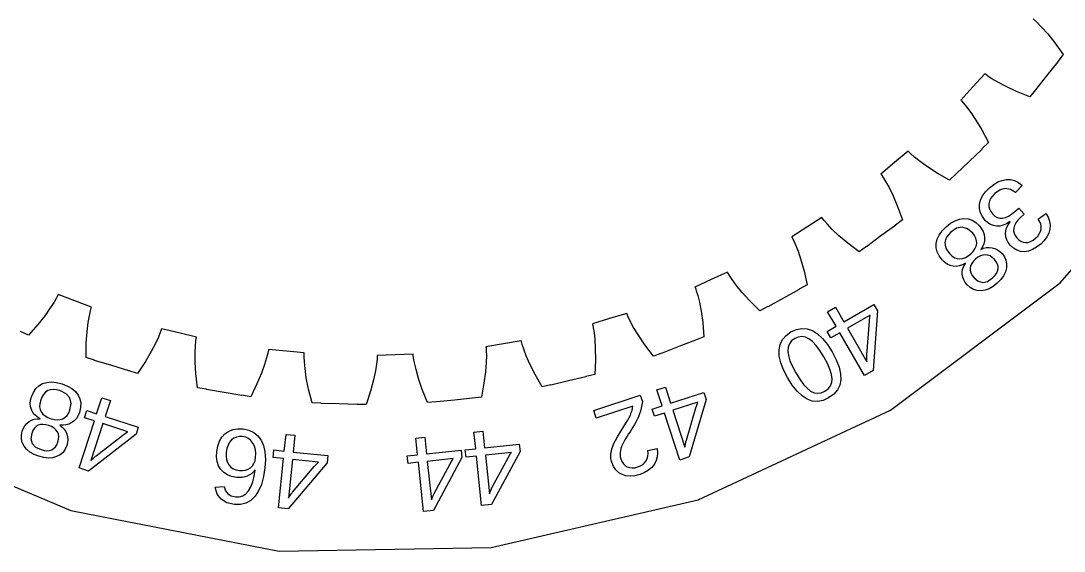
# Model space of a CAD drawing. Header units: metres. Extents: x -300 to 172, y -235 to 235.
# Drawn here: x -74.3 to 74, y -143.8 to -68.4 of the extents above; entities that cross this region are included whole.
import ezdxf

# ---------------------------------------------------------------- set-up
doc = ezdxf.new("R2010")
doc.units = ezdxf.units.M

msp = doc.modelspace()

# ---------------------------------------------------------------- linework, layer by layer
for p, q in [((69.5748, -68.0733), (70.084, -68.5449)), ((70.084, -68.5449), (70.7768, -69.2525)), ((70.7768, -69.2525), (71.6424, -70.2303)), ((71.6424, -70.2303), (72.6702, -71.5186)), ((72.6702, -71.5186), (73.8476, -73.1657)), ((73.8476, -73.1657), (73.06, -74.1739)), ((73.076, -74.1968), (71.4833, -76.1922)), ((73.06, -74.1739), (73.076, -74.1968)), ((62.707, -75.8871), (60.986, -77.7699)), ((62.8128, -75.9728), (62.707, -75.8871)), ((63.1432, -76.2177), (62.8128, -75.9728)), ((63.72, -76.6037), (63.1432, -76.2177)), ((64.569, -77.1135), (63.72, -76.6037)), ((65.7208, -77.729), (64.569, -77.1135)), ((71.4833, -76.1922), (69.9116, -78.204)), ((60.986, -77.7699), (59.285, -79.6705)), ((67.2123, -78.4301), (65.7208, -77.729)), ((69.0874, -79.1936), (67.2123, -78.4301)), ((69.8856, -78.1937), (69.0874, -79.1936)), ((69.9116, -78.204), (69.8856, -78.1937)), ((59.285, -79.6705), (59.381, -79.7672)), ((59.381, -79.7672), (59.6576, -80.0715)), ((59.6576, -80.0715), (60.0995, -80.6067)), ((60.0995, -80.6067), (60.6917, -81.4004)), ((60.6917, -81.4004), (61.4194, -82.4848)), ((61.4194, -82.4848), (62.2662, -83.8986)), ((73.4238, -105.633), (93.2353, -82.8613)), ((62.2662, -83.8986), (63.2137, -85.688)), ((63.2137, -85.688), (62.2987, -86.5822)), ((51.8096, -86.9001), (49.8531, -88.5368)), ((51.9031, -86.9993), (51.8096, -86.9001)), ((52.198, -87.2859), (51.9031, -86.9993)), ((52.7181, -87.7455), (52.198, -87.2859)), ((62.3115, -86.607), (60.4668, -88.3725)), ((62.2987, -86.5822), (62.3115, -86.607)), ((49.8531, -88.5368), (47.914, -90.1937)), ((53.4915, -88.3639), (52.7181, -87.7455)), ((54.5511, -89.1273), (53.4915, -88.3639)), ((60.4668, -88.3725), (58.6412, -90.1567)), ((47.914, -90.1937), (47.9961, -90.3024)), ((47.9961, -90.3024), (48.2298, -90.6408)), ((55.9358, -90.021), (54.5511, -89.1273)), ((57.6925, -91.0276), (55.9358, -90.021)), ((58.6168, -90.1431), (57.6925, -91.0276)), ((58.6412, -90.1567), (58.6168, -90.1431)), ((48.2298, -90.6408), (48.5964, -91.2302)), ((48.5964, -91.2302), (49.0775, -92.0957)), ((63.3752, -92.1236), (63.9691, -91.6494)), ((63.9691, -91.6494), (64.5634, -91.296)), ((64.5634, -91.296), (65.1579, -91.0635)), ((65.1579, -91.0635), (65.7527, -90.9517)), ((65.7527, -90.9517), (66.3407, -90.9656)), ((66.3407, -90.9656), (66.9146, -91.1082)), ((66.9146, -91.1082), (67.4746, -91.3797)), ((68.0205, -91.7801), (67.0733, -92.8039)), ((67.4746, -91.3797), (68.0205, -91.7801)), ((49.0775, -92.0957), (49.6541, -93.2674)), ((49.6541, -93.2674), (50.305, -94.7815)), ((62.0915, -93.8835), (62.3791, -93.289)), ((62.3791, -93.289), (62.807, -92.7023)), ((62.807, -92.7023), (63.3752, -92.1236)), ((63.7839, -93.2953), (63.5301, -93.6497)), ((64.1199, -92.9507), (63.7839, -93.2953)), ((64.8686, -92.4337), (64.1199, -92.9507)), ((65.6103, -92.2369), (64.8686, -92.4337)), ((66.3452, -92.3603), (65.6103, -92.2369)), ((67.0733, -92.8039), (66.3452, -92.3603)), ((50.305, -94.7815), (51.0055, -96.6812)), ((61.9377, -95.084), (61.9443, -94.4858)), ((61.9443, -94.4858), (62.0915, -93.8835)), ((63.2693, -94.3882), (63.2685, -94.7659)), ((63.2685, -94.7659), (63.3621, -95.1402)), ((63.3586, -94.014), (63.2693, -94.3882)), ((63.5301, -93.6497), (63.3586, -94.014)), ((39.5416, -96.3625), (37.3845, -97.7237)), ((39.6211, -96.4732), (39.5416, -96.3625)), ((62.0721, -95.6656), (61.9377, -95.084)), ((62.3474, -96.2309), (62.0721, -95.6656)), ((62.7637, -96.7798), (62.3474, -96.2309)), ((63.3621, -95.1402), (63.5499, -95.5111)), ((63.5499, -95.5111), (63.832, -95.8784)), ((63.832, -95.8784), (64.1337, -96.1517)), ((64.1337, -96.1517), (64.4653, -96.3349)), ((64.4653, -96.3349), (64.827, -96.4278)), ((65.2185, -96.4305), (65.6321, -96.3412)), ((65.6321, -96.3412), (66.06, -96.1582)), ((66.06, -96.1582), (66.502, -95.8816)), ((66.502, -95.8816), (66.9583, -95.5112)), ((66.9583, -95.5112), (67.5245, -95.0013)), ((67.7601, -96.3569), (67.3927, -96.7282)), ((67.5245, -95.0013), (68.3041, -95.8671)), ((68.3041, -95.8671), (67.7601, -96.3569)), ((70.3073, -96.6079), (71.3823, -95.7813)), ((71.3823, -95.7813), (71.6993, -96.3168)), ((71.6993, -96.3168), (71.897, -96.8644)), ((37.3845, -97.7237), (35.2417, -99.1075)), ((39.8751, -96.7966), (39.6211, -96.4732)), ((40.3293, -97.3214), (39.8751, -96.7966)), ((41.0134, -98.0374), (40.3293, -97.3214)), ((49.9889, -97.4718), (47.9255, -98.9755)), ((51.0055, -96.6812), (49.9795, -97.4454)), ((49.9795, -97.4454), (49.9889, -97.4718)), ((56.6423, -98.2546), (57.2147, -97.6706)), ((57.2147, -97.6706), (57.8412, -97.1739)), ((57.8412, -97.1739), (58.4663, -96.813)), ((58.6904, -97.8818), (57.878, -98.4297)), ((58.4663, -96.813), (59.0901, -96.5882)), ((59.4792, -97.722), (58.6904, -97.8818)), ((59.0901, -96.5882), (59.7125, -96.4994)), ((60.2446, -97.9505), (59.4792, -97.722)), ((59.7125, -96.4994), (60.3185, -96.5499)), ((60.3185, -96.5499), (60.8924, -96.7426)), ((60.8924, -96.7426), (61.4341, -97.0775)), ((61.4341, -97.0775), (61.9436, -97.5545)), ((61.9436, -97.5545), (62.2484, -97.948)), ((63.1168, -97.1104), (62.7637, -96.7798)), ((63.5022, -97.3541), (63.1168, -97.1104)), ((63.92, -97.5108), (63.5022, -97.3541)), ((64.3701, -97.5805), (63.92, -97.5108)), ((64.8382, -97.5606), (64.3701, -97.5805)), ((64.827, -96.4278), (65.2185, -96.4305)), ((65.31, -97.4471), (64.8382, -97.5606)), ((65.7854, -97.2399), (65.31, -97.4471)), ((65.6776, -98.2675), (65.7985, -97.8372)), ((66.2646, -96.9391), (65.7854, -97.2399)), ((65.7985, -97.8372), (66.0009, -97.4018)), ((66.0009, -97.4018), (66.2846, -96.9614)), ((66.2846, -96.9614), (66.2646, -96.9391)), ((66.8082, -97.8612), (66.7865, -98.2354)), ((66.9167, -97.4803), (66.8082, -97.8612)), ((67.1115, -97.1027), (66.9167, -97.4803)), ((67.3927, -96.7282), (67.1115, -97.1027)), ((70.5143, -96.9479), (70.3073, -96.6079)), ((70.6473, -97.2915), (70.5143, -96.9479)), ((70.7064, -97.6388), (70.6473, -97.2915)), ((70.6917, -97.9897), (70.7064, -97.6388)), ((71.897, -96.8644), (71.9755, -97.4239)), ((71.9755, -97.4239), (71.9347, -97.9954)), ((35.2417, -99.1075), (35.3087, -99.2261)), ((35.3087, -99.2261), (35.4952, -99.5926)), ((41.9618, -98.9352), (41.0134, -98.0374)), ((43.215, -100.005), (41.9618, -98.9352)), ((47.9255, -98.9755), (45.8782, -100.501)), ((55.9273, -99.4474), (56.2132, -98.8468)), ((56.2132, -98.8468), (56.6423, -98.2546)), ((57.2544, -99.1689), (57.0869, -99.5417)), ((57.5181, -98.7982), (57.2544, -99.1689)), ((57.878, -98.4297), (57.5181, -98.7982)), ((60.9863, -98.5671), (60.2446, -97.9505)), ((61.2566, -98.9211), (60.9863, -98.5671)), ((61.4399, -99.2857), (61.2566, -98.9211)), ((61.5361, -99.6611), (61.4399, -99.2857)), ((62.2484, -97.948), (62.4707, -98.3603)), ((62.4707, -98.3603), (62.6106, -98.7912)), ((62.6106, -98.7912), (62.6681, -99.2409)), ((62.6681, -99.2409), (62.646, -99.6878)), ((65.6381, -98.6928), (65.6776, -98.2675)), ((65.6813, -99.1095), (65.6381, -98.6928)), ((65.8085, -99.5142), (65.6813, -99.1095)), ((66.7865, -98.2354), (66.8523, -98.5928)), ((66.8523, -98.5928), (67.0056, -98.9337)), ((67.0056, -98.9337), (67.2462, -99.2578)), ((67.2462, -99.2578), (67.5362, -99.5335)), ((69.5671, -99.5747), (69.9289, -99.2901)), ((69.9289, -99.2901), (70.224, -98.986)), ((70.224, -98.986), (70.4495, -98.6679)), ((70.4495, -98.6679), (70.6054, -98.3358)), ((70.6054, -98.3358), (70.6917, -97.9897)), ((71.5149, -99.1051), (71.1408, -99.6249)), ((71.7796, -98.5619), (71.5149, -99.1051)), ((71.9347, -97.9954), (71.7796, -98.5619)), ((35.4952, -99.5926), (35.7799, -100.226)), ((35.7799, -100.226), (36.1414, -101.148)), ((44.8219, -101.237), (43.215, -100.005)), ((45.8558, -100.484), (44.8219, -101.237)), ((45.8782, -100.501), (45.8558, -100.484)), ((55.7838, -100.661), (55.7847, -100.056)), ((55.9228, -101.248), (55.7838, -100.661)), ((55.7847, -100.056), (55.9273, -99.4474)), ((57.0869, -99.5417), (57.0155, -99.9168)), ((57.0155, -99.9168), (57.0438, -100.3)), ((57.0438, -100.3), (57.1743, -100.696)), ((57.1743, -100.696), (57.4073, -101.106)), ((61.0529, -101.167), (61.3036, -100.806)), ((61.3036, -100.806), (61.4677, -100.433)), ((61.4677, -100.433), (61.5453, -100.047)), ((61.5453, -100.047), (61.5361, -99.6611)), ((62.3714, -100.51), (62.1189, -100.885)), ((62.139, -100.907), (62.5278, -100.731)), ((62.5471, -100.111), (62.3714, -100.51)), ((62.5278, -100.731), (62.9222, -100.628)), ((62.646, -99.6878), (62.5471, -100.111)), ((62.9222, -100.628), (63.3221, -100.599)), ((63.3221, -100.599), (63.7274, -100.645)), ((63.7274, -100.645), (64.1221, -100.759)), ((64.1221, -100.759), (64.4899, -100.935)), ((66.0197, -99.9069), (65.8085, -99.5142)), ((66.315, -100.287), (66.0197, -99.9069)), ((66.7706, -100.711), (66.315, -100.287)), ((67.2595, -101.008), (66.7706, -100.711)), ((67.5362, -99.5335), (67.8428, -99.7347)), ((67.8428, -99.7347), (68.1659, -99.8614)), ((68.1659, -99.8614), (68.5055, -99.9137)), ((68.5055, -99.9137), (68.8554, -99.8865)), ((68.8554, -99.8865), (69.2092, -99.7735)), ((69.2092, -99.7735), (69.5671, -99.5747)), ((70.071, -100.587), (69.4889, -100.926)), ((70.6571, -100.121), (70.071, -100.587)), ((71.1408, -99.6249), (70.6571, -100.121)), ((36.1414, -101.148), (36.5567, -102.386)), ((56.2015, -101.817), (55.9228, -101.248)), ((56.6201, -102.368), (56.2015, -101.817)), ((57.4073, -101.106), (57.7425, -101.528)), ((57.7425, -101.528), (58.0782, -101.847)), ((58.0782, -101.847), (58.4274, -102.071)), ((58.4274, -102.071), (58.7903, -102.202)), ((58.7903, -102.202), (59.1668, -102.239)), ((59.1668, -102.239), (59.551, -102.187)), ((59.551, -102.187), (59.9372, -102.049)), ((59.9372, -102.049), (60.3254, -101.825)), ((60.3254, -101.825), (60.7157, -101.516)), ((60.7157, -101.516), (61.0529, -101.167)), ((61.3798, -102.274), (61.0663, -102.593)), ((61.7269, -102.001), (61.3798, -102.274)), ((62.0741, -101.807), (61.7269, -102.001)), ((62.4214, -101.692), (62.0741, -101.807)), ((62.1189, -100.885), (62.139, -100.907)), ((62.7688, -101.656), (62.4214, -101.692)), ((63.1103, -101.701), (62.7688, -101.656)), ((63.4399, -101.828), (63.1103, -101.701)), ((63.7576, -102.038), (63.4399, -101.828)), ((64.0633, -102.33), (63.7576, -102.038)), ((64.3167, -102.657), (64.0633, -102.33)), ((64.4899, -100.935), (64.8307, -101.175)), ((64.8307, -101.175), (65.1446, -101.477)), ((65.1446, -101.477), (65.4839, -101.938)), ((65.4839, -101.938), (65.7017, -102.432)), ((67.7817, -101.178), (67.2595, -101.008)), ((68.3372, -101.221), (67.7817, -101.178)), ((68.911, -101.137), (68.3372, -101.221)), ((69.4889, -100.926), (68.911, -101.137)), ((36.5567, -102.386), (36.9999, -103.973)), ((56.9801, -102.715), (56.6201, -102.368)), ((57.3628, -102.984), (56.9801, -102.715)), ((57.7683, -103.172), (57.3628, -102.984)), ((58.1965, -103.282), (57.7683, -103.172)), ((58.6352, -103.309), (58.1965, -103.282)), ((59.0713, -103.249), (58.6352, -103.309)), ((59.5049, -103.103), (59.0713, -103.249)), ((59.5023, -104.022), (59.578, -103.63)), ((59.9359, -102.87), (59.5049, -103.103)), ((59.578, -103.63), (59.7292, -103.254)), ((59.7292, -103.254), (59.956, -102.893)), ((59.956, -102.893), (59.9359, -102.87)), ((60.6742, -103.237), (60.5956, -103.563)), ((60.5956, -103.563), (60.6017, -103.894)), ((60.8311, -102.914), (60.6742, -103.237)), ((61.0663, -102.593), (60.8311, -102.914)), ((64.4875, -102.986), (64.3167, -102.657)), ((64.5757, -103.316), (64.4875, -102.986)), ((64.5059, -103.976), (64.5813, -103.646)), ((64.5813, -103.646), (64.5757, -103.316)), ((65.7725, -103.52), (65.627, -104.088)), ((65.7017, -102.432), (65.7979, -102.959)), ((65.7979, -102.959), (65.7725, -103.52)), ((23.8025, -105.167), (21.4945, -106.253)), ((26.1219, -104.105), (23.8025, -105.167)), ((26.1859, -104.226), (26.1219, -104.105)), ((26.3945, -104.58), (26.1859, -104.226)), ((26.7748, -105.161), (26.3945, -104.58)), ((27.3573, -105.961), (26.7748, -105.161)), ((36.9999, -103.973), (37.441, -105.949)), ((59.5022, -104.43), (59.5023, -104.022)), ((59.5725, -104.836), (59.5022, -104.43)), ((59.7086, -105.221), (59.5725, -104.836)), ((59.9106, -105.586), (59.7086, -105.221)), ((60.6017, -103.894), (60.6987, -104.234)), ((60.6987, -104.234), (60.8867, -104.582)), ((60.8867, -104.582), (61.1658, -104.939)), ((61.1658, -104.939), (61.7748, -105.432)), ((63.0942, -105.435), (63.8045, -104.944)), ((63.8045, -104.944), (64.1175, -104.625)), ((64.1175, -104.625), (64.3513, -104.302)), ((64.3513, -104.302), (64.5059, -103.976)), ((64.9779, -105.172), (64.4743, -105.688)), ((65.3621, -104.639), (64.9779, -105.172)), ((65.627, -104.088), (65.3621, -104.639)), ((21.4945, -106.253), (21.545, -106.379)), ((21.545, -106.379), (21.681, -106.767)), ((21.681, -106.767), (21.8788, -107.433)), ((28.1775, -106.978), (27.3573, -105.961)), ((36.3281, -106.597), (34.0827, -107.812)), ((37.441, -105.949), (36.3223, -106.57)), ((36.3223, -106.57), (36.3281, -106.597)), ((49.3106, -123.788), (73.4238, -105.633)), ((60.1785, -105.93), (59.9106, -105.586)), ((60.6136, -106.329), (60.1785, -105.93)), ((61.0896, -106.605), (60.6136, -106.329)), ((61.6062, -106.759), (61.0896, -106.605)), ((62.1635, -106.789), (61.6062, -106.759)), ((61.7748, -105.432), (62.4176, -105.598)), ((62.7414, -106.698), (62.1635, -106.789)), ((62.4176, -105.598), (63.0942, -105.435)), ((63.3191, -106.484), (62.7414, -106.698)), ((63.8968, -106.147), (63.3191, -106.484)), ((64.4743, -105.688), (63.8968, -106.147)), ((-69.2945, -107.779), (-69.6352, -108.384)), ((-69.1101, -107.412), (-69.2945, -107.779)), ((-69.0543, -107.287), (-69.1101, -107.412)), ((-66.6693, -108.192), (-69.0543, -107.287)), ((-64.2938, -109.121), (-66.6693, -108.192)), ((21.8788, -107.433), (22.1142, -108.394)), ((29.2769, -108.205), (28.1775, -106.978)), ((30.7053, -109.64), (29.2769, -108.205)), ((34.0827, -107.812), (31.8503, -109.051)), ((-70.163, -109.222), (-70.9135, -110.291)), ((-69.6352, -108.384), (-70.163, -109.222)), ((-64.5985, -110.324), (-64.4455, -109.647)), ((-64.4455, -109.647), (-64.3358, -109.25)), ((-64.3358, -109.25), (-64.2938, -109.121)), ((22.1142, -108.394), (22.3608, -109.677)), ((22.3608, -109.677), (22.5885, -111.309)), ((31.8304, -109.031), (30.7053, -109.64)), ((31.8503, -109.051), (31.8304, -109.031)), ((40.3496, -109.753), (41.4494, -109.118)), ((41.5471, -111.827), (40.3496, -109.753)), ((41.4494, -109.118), (42.6469, -111.192)), ((42.6469, -111.192), (46.9415, -108.713)), ((47.4615, -109.613), (46.8204, -118.137)), ((46.9415, -108.713), (47.4615, -109.613)), ((-70.9135, -110.291), (-71.9284, -111.589)), ((-64.7691, -111.299), (-64.5985, -110.324)), ((9.34975, -110.733), (6.91754, -111.502)), ((11.7899, -109.99), (9.34975, -110.733)), ((11.8373, -110.118), (11.7899, -109.99)), ((11.9968, -110.497), (11.8373, -110.118)), ((12.2963, -111.123), (11.9968, -110.497)), ((12.7669, -111.994), (12.2963, -111.123)), ((46.3982, -110.252), (43.1774, -112.111)), ((45.9314, -115.881), (46.2937, -111.117)), ((46.2937, -111.117), (46.3691, -110.439)), ((46.3691, -110.439), (46.3982, -110.252)), ((-73.2577, -113.116), (-74.421, -112.584)), ((-71.9284, -111.589), (-73.2577, -113.116)), ((-65.0476, -114.239), (-64.9294, -112.595)), ((-64.9294, -112.595), (-64.7691, -111.299)), ((-54.5338, -112.721), (-54.7908, -113.366)), ((-54.3999, -112.333), (-54.5338, -112.721)), ((-54.3612, -112.202), (-54.3999, -112.333)), ((-51.8769, -112.78), (-54.3612, -112.202)), ((6.91754, -111.502), (6.95078, -111.634)), ((6.95078, -111.634), (7.03378, -112.037)), ((7.03378, -112.037), (7.14122, -112.722)), ((7.14122, -112.722), (7.24632, -113.707)), ((13.4443, -113.111), (12.7669, -111.994)), ((22.5885, -111.309), (22.7622, -113.326)), ((34.4357, -113.12), (35.1303, -112.619)), ((35.1303, -112.619), (35.9104, -112.268)), ((35.9104, -112.268), (36.6789, -112.123)), ((36.6789, -112.123), (37.4358, -112.184)), ((37.4358, -112.184), (38.1811, -112.451)), ((38.1811, -112.451), (38.9108, -112.918)), ((40.2662, -112.567), (41.5471, -111.827)), ((40.7967, -113.486), (40.2662, -112.567)), ((43.1774, -112.111), (45.9394, -116.895)), ((-54.7908, -113.366), (-55.2022, -114.267)), ((-49.3988, -113.385), (-51.8769, -112.78)), ((-49.5404, -114.617), (-49.479, -113.926)), ((-49.479, -113.926), (-49.4231, -113.519)), ((-49.4231, -113.519), (-49.3988, -113.385)), ((-3.19861, -113.912), (-5.71619, -114.324)), ((-3.1687, -114.045), (-3.19861, -113.912)), ((-3.06114, -114.442), (-3.1687, -114.045)), ((7.24632, -113.707), (7.3197, -115.011)), ((14.3703, -114.474), (13.4443, -113.111)), ((21.5729, -113.82), (19.1856, -114.725)), ((22.7622, -113.326), (21.5708, -113.792)), ((21.5708, -113.792), (21.5729, -113.82)), ((33.5942, -114.406), (33.9236, -113.716)), ((33.9236, -113.716), (34.4357, -113.12)), ((35.2194, -113.911), (34.9075, -114.321)), ((35.6663, -113.577), (35.2194, -113.911)), ((36.1811, -113.355), (35.6663, -113.577)), ((36.6908, -113.285), (36.1811, -113.355)), ((37.1953, -113.367), (36.6908, -113.285)), ((37.6946, -113.602), (37.1953, -113.367)), ((38.1994, -113.996), (37.6946, -113.602)), ((38.7197, -114.554), (38.1994, -113.996)), ((38.9108, -112.918), (39.6213, -113.579)), ((39.6213, -113.579), (40.3123, -114.434)), ((42.0776, -112.746), (40.7967, -113.486)), ((45.5976, -118.843), (42.0776, -112.746)), ((-65.0862, -116.263), (-65.0476, -114.239)), ((-55.8035, -115.426), (-56.6364, -116.848)), ((-55.2022, -114.267), (-55.8035, -115.426)), ((-49.5795, -115.607), (-49.5404, -114.617)), ((-49.5657, -116.913), (-49.5795, -115.607)), ((-39.246, -115.652), (-39.4148, -116.325)), ((-39.1651, -115.249), (-39.246, -115.652)), ((-39.1442, -115.114), (-39.1651, -115.249)), ((-36.6048, -115.356), (-39.1442, -115.114)), ((-34.0684, -115.625), (-36.6048, -115.356)), ((-34.0747, -115.761), (-34.0684, -115.625)), ((-5.71619, -114.324), (-8.22896, -114.761)), ((-8.22896, -114.761), (-8.21361, -114.896)), ((-8.21361, -114.896), (-8.18503, -115.307)), ((-8.18503, -115.307), (-8.16995, -116.001)), ((-2.84775, -115.103), (-3.06114, -114.442)), ((-2.49745, -116.029), (-2.84775, -115.103)), ((7.3197, -115.011), (7.32784, -116.659)), ((15.5946, -116.087), (14.3703, -114.474)), ((16.7909, -115.633), (15.5946, -116.087)), ((16.808, -115.655), (16.7909, -115.633)), ((19.1856, -114.725), (16.808, -115.655)), ((33.4474, -115.192), (33.5942, -114.406)), ((33.4809, -116.064), (33.4474, -115.192)), ((34.7307, -114.805), (34.6889, -115.364)), ((34.6889, -115.364), (34.7795, -116.005)), ((34.9075, -114.321), (34.7307, -114.805)), ((39.2556, -115.277), (38.7197, -114.554)), ((39.8071, -116.163), (39.2556, -115.277)), ((40.3123, -114.434), (40.984, -115.484)), ((40.984, -115.484), (41.5706, -116.61)), ((-63.8663, -116.649), (-65.0862, -116.263)), ((-63.8665, -116.677), (-63.8663, -116.649)), ((-61.4242, -117.42), (-63.8665, -116.677)), ((-56.6364, -116.848), (-57.7502, -118.539)), ((-49.4637, -118.558), (-49.5657, -116.913)), ((-39.4148, -116.325), (-39.7024, -117.273)), ((-34.0758, -116.172), (-34.0747, -115.761)), ((-34.0445, -116.866), (-34.0758, -116.172)), ((-33.9513, -117.851), (-34.0445, -116.866)), ((-23.7039, -116.519), (-23.7815, -117.209)), ((-23.6776, -116.109), (-23.7039, -116.519)), ((-23.6747, -115.972), (-23.6776, -116.109)), ((-21.126, -115.874), (-23.6747, -115.972)), ((-18.5762, -115.802), (-21.126, -115.874)), ((-18.5643, -115.938), (-18.5762, -115.802)), ((-18.5106, -116.345), (-18.5643, -115.938)), ((-18.3871, -117.028), (-18.5106, -116.345)), ((-18.1634, -117.993), (-18.3871, -117.028)), ((-8.19705, -116.99), (-8.2981, -118.292)), ((-8.16995, -116.001), (-8.19705, -116.99)), ((-1.9749, -117.226), (-2.49745, -116.029)), ((7.32784, -116.659), (7.23112, -118.681)), ((33.6929, -117.012), (33.4809, -116.064)), ((34.0835, -118.037), (33.6929, -117.012)), ((34.7795, -116.005), (35.0008, -116.734)), ((35.0008, -116.734), (35.3528, -117.551)), ((40.3134, -117.108), (39.8071, -116.163)), ((40.6801, -117.946), (40.3134, -117.108)), ((41.5706, -116.61), (41.9766, -117.645)), ((45.9221, -116.265), (45.9228, -116.109)), ((45.9239, -116.45), (45.9221, -116.265)), ((45.9228, -116.109), (45.9259, -115.981)), ((45.9273, -116.628), (45.9239, -116.45)), ((45.9259, -115.981), (45.9314, -115.881)), ((45.931, -116.761), (45.9273, -116.628)), ((45.9351, -116.85), (45.931, -116.761)), ((45.9394, -116.895), (45.9351, -116.85)), ((-58.9897, -118.19), (-61.4242, -117.42)), ((-58.9741, -118.166), (-58.9897, -118.19)), ((-57.7502, -118.539), (-58.9741, -118.166)), ((-49.2321, -120.569), (-49.4637, -118.558)), ((-40.1438, -118.502), (-40.7797, -120.022)), ((-39.7024, -117.273), (-40.1438, -118.502)), ((-33.7635, -119.144), (-33.9513, -117.851)), ((-23.9403, -118.186), (-24.214, -119.463)), ((-23.7815, -117.209), (-23.9403, -118.186)), ((-17.805, -119.249), (-18.1634, -117.993)), ((-8.2981, -118.292), (-8.50969, -119.927)), ((-1.23888, -118.7), (-1.9749, -117.226)), ((34.6525, -119.139), (34.0835, -118.037)), ((35.3528, -117.551), (35.8355, -118.456)), ((35.8355, -118.456), (36.3936, -119.357)), ((40.9069, -118.677), (40.6801, -117.946)), ((41.9766, -117.645), (42.2019, -118.589)), ((42.2019, -118.589), (42.2466, -119.44)), ((46.8204, -118.137), (45.5976, -118.843)), ((-71.7829, -120.291), (-71.2589, -119.99)), ((-71.2589, -119.99), (-70.6603, -119.809)), ((-70.6603, -119.809), (-69.9972, -119.756)), ((-69.9972, -119.756), (-69.2698, -119.832)), ((-69.2698, -119.832), (-68.4779, -120.035)), ((-68.4779, -120.035), (-67.7344, -120.329)), ((-40.7797, -120.022), (-41.6583, -121.847)), ((-33.4433, -120.76), (-33.7635, -119.144)), ((-24.214, -119.463), (-24.6415, -121.055)), ((-17.2721, -120.808), (-17.805, -119.249)), ((-8.50969, -119.927), (-8.87511, -121.918)), ((-0.24045, -120.462), (-1.23888, -118.7)), ((3.50011, -119.591), (1.01962, -120.196)), ((5.98656, -119.012), (3.50011, -119.591)), ((5.98819, -118.984), (5.98656, -119.012)), ((7.23112, -118.681), (5.98819, -118.984)), ((35.3288, -120.2), (34.6525, -119.139)), ((36.3936, -119.357), (36.9303, -120.089)), ((36.9303, -120.089), (37.4458, -120.652)), ((40.7512, -120.313), (40.9418, -119.84)), ((40.994, -119.301), (40.9069, -118.677)), ((40.9418, -119.84), (40.994, -119.301)), ((42.2466, -119.44), (42.1031, -120.205)), ((-72.8432, -121.869), (-72.575, -121.231)), ((-72.575, -121.231), (-72.2216, -120.705)), ((-72.2216, -120.705), (-71.7829, -120.291)), ((-71.1183, -121.513), (-71.3564, -121.92)), ((-70.8404, -121.202), (-71.1183, -121.513)), ((-70.5227, -120.986), (-70.8404, -121.202)), ((-70.1622, -120.86), (-70.5227, -120.986)), ((-69.7556, -120.819), (-70.1622, -120.86)), ((-69.3027, -120.862), (-69.7556, -120.819)), ((-68.8036, -120.989), (-69.3027, -120.862)), ((-67.9229, -121.419), (-68.8036, -120.989)), ((-67.3901, -122.022), (-67.9229, -121.419)), ((-67.7344, -120.329), (-67.1094, -120.69)), ((-67.1094, -120.69), (-66.6028, -121.118)), ((-66.6028, -121.118), (-66.2146, -121.613)), ((-66.2146, -121.613), (-65.9554, -122.163)), ((-47.9717, -120.788), (-49.2321, -120.569)), ((-47.9682, -120.816), (-47.9717, -120.788)), ((-45.4487, -121.228), (-47.9682, -120.816)), ((-42.9333, -121.665), (-45.4487, -121.228)), ((-32.9456, -122.723), (-33.4433, -120.76)), ((-24.6415, -121.055), (-25.2691, -122.98)), ((-16.5174, -122.687), (-17.2721, -120.808)), ((1.00558, -120.172), (-0.24045, -120.462)), ((1.01962, -120.196), (1.00558, -120.172)), ((16.0833, -120.882), (17.2911, -120.49)), ((16.8234, -123.16), (16.0833, -120.882)), ((17.2911, -120.49), (18.0312, -122.768)), ((18.0312, -122.768), (22.7475, -121.235)), ((22.7475, -121.235), (23.0689, -122.224)), ((36.019, -121.063), (35.3288, -120.2)), ((36.7228, -121.729), (36.019, -121.063)), ((37.4458, -120.652), (37.9399, -121.047)), ((37.9399, -121.047), (38.4282, -121.281)), ((38.4282, -121.281), (38.9267, -121.362)), ((38.9267, -121.362), (39.4354, -121.29)), ((39.4354, -121.29), (39.9543, -121.064)), ((39.9543, -121.064), (40.422, -120.721)), ((40.422, -120.721), (40.7512, -120.313)), ((41.2294, -121.489), (40.4993, -122.008)), ((41.764, -120.888), (41.2294, -121.489)), ((42.1031, -120.205), (41.764, -120.888)), ((-73.005, -122.82), (-72.9642, -122.355)), ((-72.9658, -123.266), (-73.005, -122.82)), ((-72.9642, -122.355), (-72.8432, -121.869)), ((-71.6627, -122.871), (-71.6825, -123.286)), ((-71.5548, -122.421), (-71.6627, -122.871)), ((-71.3564, -121.92), (-71.5548, -122.421)), ((-67.2053, -122.799), (-67.3901, -122.022)), ((-67.3685, -123.75), (-67.2053, -122.799)), ((-65.9554, -122.163), (-65.8354, -122.756)), ((-65.8354, -122.756), (-65.8545, -123.393)), ((-63.5751, -124.281), (-62.835, -122.003)), ((-62.835, -122.003), (-61.6272, -122.396)), ((-61.6272, -122.396), (-62.3673, -124.674)), ((-42.9209, -121.64), (-42.9333, -121.665)), ((-41.6583, -121.847), (-42.9209, -121.64)), ((-31.6672, -122.772), (-32.9456, -122.723)), ((-31.6601, -122.8), (-31.6672, -122.772)), ((-29.1081, -122.871), (-31.6601, -122.8)), ((-26.5569, -122.97), (-29.1081, -122.871)), ((-26.5479, -122.944), (-26.5569, -122.97)), ((-25.2691, -122.98), (-26.5479, -122.944)), ((-15.2438, -122.566), (-16.5174, -122.687)), ((-15.2331, -122.592), (-15.2438, -122.566)), ((-12.6943, -122.323), (-15.2331, -122.592)), ((-10.1527, -122.08), (-12.6943, -122.323)), ((-10.1474, -122.053), (-10.1527, -122.08)), ((-8.87511, -121.918), (-10.1474, -122.053)), ((7.09023, -123.804), (13.7181, -121.651)), ((13.7181, -121.651), (14.0114, -122.553)), ((13.9513, -123.019), (13.8633, -123.466)), ((14.0114, -122.553), (13.9513, -123.019)), ((21.896, -122.627), (18.3591, -123.777)), ((23.0689, -122.224), (20.6696, -130.428)), ((21.614, -123.452), (21.8286, -122.805)), ((21.8286, -122.805), (21.896, -122.627)), ((37.4404, -122.198), (36.7228, -121.729)), ((38.1749, -122.463), (37.4404, -122.198)), ((38.9296, -122.52), (38.1749, -122.463)), ((39.7044, -122.368), (38.9296, -122.52)), ((40.4993, -122.008), (39.7044, -122.368)), ((-72.8465, -123.691), (-72.9658, -123.266)), ((-72.6504, -124.085), (-72.8465, -123.691)), ((-72.3807, -124.432), (-72.6504, -124.085)), ((-72.0374, -124.735), (-72.3807, -124.432)), ((-71.6825, -123.286), (-71.6143, -123.665)), ((-71.6143, -123.665), (-71.458, -124.01)), ((-71.458, -124.01), (-71.2207, -124.317)), ((-71.2207, -124.317), (-70.9081, -124.582)), ((-70.9081, -124.582), (-70.5203, -124.806)), ((-68.041, -124.773), (-67.764, -124.502)), ((-67.764, -124.502), (-67.5398, -124.161)), ((-67.5398, -124.161), (-67.3685, -123.75)), ((-66.2013, -124.533), (-66.4472, -124.932)), ((-66.0129, -124.073), (-66.2013, -124.533)), ((-65.8545, -123.393), (-66.0129, -124.073)), ((-65.3096, -124.833), (-64.9818, -123.824)), ((-64.9818, -123.824), (-63.5751, -124.281)), ((7.44344, -124.891), (7.09023, -123.804)), ((12.6647, -123.195), (7.44344, -124.891)), ((12.132, -124.817), (12.3045, -124.455)), ((12.3045, -124.455), (12.4428, -124.116)), ((12.4428, -124.116), (12.549, -123.793)), ((12.549, -123.793), (12.6229, -123.486)), ((12.6229, -123.486), (12.6647, -123.195)), ((13.6037, -124.308), (13.4402, -124.705)), ((13.7475, -123.896), (13.6037, -124.308)), ((13.8633, -123.466), (13.7475, -123.896)), ((15.4167, -123.617), (16.8234, -123.16)), ((15.7446, -124.626), (15.4167, -123.617)), ((17.1512, -124.169), (15.7446, -124.626)), ((19.3267, -130.865), (17.1512, -124.169)), ((18.3591, -123.777), (20.0661, -129.03)), ((20.269, -128.037), (21.614, -123.452)), ((21.9498, -136.533), (49.3106, -123.788)), ((-73.9845, -126.328), (-73.7697, -125.97)), ((-73.7697, -125.97), (-73.5042, -125.66)), ((-73.5042, -125.66), (-73.188, -125.396)), ((-73.188, -125.396), (-72.8349, -125.192)), ((-72.8349, -125.192), (-72.4574, -125.062)), ((-72.4574, -125.062), (-72.0557, -125.004)), ((-71.8901, -125.909), (-72.1743, -126.08)), ((-72.0557, -125.004), (-71.6296, -125.02)), ((-71.6203, -124.992), (-72.0374, -124.735)), ((-71.5687, -125.815), (-71.8901, -125.909)), ((-71.6296, -125.02), (-71.6203, -124.992)), ((-71.2103, -125.789), (-71.5687, -125.815)), ((-70.8147, -125.832), (-71.2103, -125.789)), ((-70.382, -125.944), (-70.8147, -125.832)), ((-70.5203, -124.806), (-70.0572, -124.99)), ((-69.972, -126.108), (-70.382, -125.944)), ((-70.0572, -124.99), (-69.5866, -125.107)), ((-69.5866, -125.107), (-69.1487, -125.144)), ((-69.1487, -125.144), (-68.7434, -125.1)), ((-68.8091, -125.889), (-68.8184, -125.918)), ((-68.8184, -125.918), (-68.4714, -126.167)), ((-68.3582, -125.921), (-68.8091, -125.889)), ((-68.7434, -125.1), (-68.3708, -124.974)), ((-68.3708, -124.974), (-68.041, -124.773)), ((-67.9249, -125.873), (-68.3582, -125.921)), ((-67.5092, -125.748), (-67.9249, -125.873)), ((-67.111, -125.543), (-67.5092, -125.748)), ((-66.7504, -125.269), (-67.111, -125.543)), ((-66.4472, -124.932), (-66.7504, -125.269)), ((-66.0785, -131.986), (-63.903, -125.29)), ((-63.903, -125.29), (-65.3096, -124.833)), ((-62.6952, -125.683), (-64.4022, -130.936)), ((-59.1582, -126.832), (-62.6952, -125.683)), ((-62.3673, -124.674), (-57.651, -126.206)), ((11.3959, -126.082), (11.6777, -125.631)), ((11.6777, -125.631), (11.923, -125.209)), ((11.923, -125.209), (12.132, -124.817)), ((12.8804, -125.816), (12.6756, -126.163)), ((13.0786, -125.459), (12.8804, -125.816)), ((13.2652, -125.088), (13.0786, -125.459)), ((13.4402, -124.705), (13.2652, -125.088)), ((-95.0484, -126.249), (-67.269, -138.054)), ((-74.2783, -127.858), (-74.2769, -127.308)), ((-74.2769, -127.308), (-74.1487, -126.732)), ((-74.1487, -126.732), (-73.9845, -126.328)), ((-72.7966, -127.091), (-72.9196, -127.865)), ((-72.6275, -126.671), (-72.7966, -127.091)), ((-72.4201, -126.334), (-72.6275, -126.671)), ((-72.1743, -126.08), (-72.4201, -126.334)), ((-69.6304, -126.312), (-69.972, -126.108)), ((-69.357, -126.555), (-69.6304, -126.312)), ((-69.152, -126.838), (-69.357, -126.555)), ((-69.0204, -127.156), (-69.152, -126.838)), ((-68.9659, -127.505), (-69.0204, -127.156)), ((-68.9886, -127.885), (-68.9659, -127.505)), ((-68.4714, -126.167), (-68.1855, -126.457)), ((-68.1855, -126.457), (-67.9607, -126.789)), ((-67.9607, -126.789), (-67.797, -127.163)), ((-67.797, -127.163), (-67.6984, -127.561)), ((-67.6984, -127.561), (-67.6676, -127.968)), ((-57.9724, -127.195), (-64.7356, -132.422)), ((-63.6541, -130.252), (-59.871, -127.333)), ((-59.871, -127.333), (-59.3171, -126.936)), ((-59.3171, -126.936), (-59.1582, -126.832)), ((-57.651, -126.206), (-57.9724, -127.195)), ((-45.7798, -127.616), (-45.3314, -127.133)), ((-45.3314, -127.133), (-44.7954, -126.764)), ((-44.7954, -126.764), (-44.1865, -126.525)), ((-44.1865, -126.525), (-43.5048, -126.414)), ((-43.2796, -127.508), (-43.6972, -127.587)), ((-43.5048, -126.414), (-42.7501, -126.433)), ((-42.8185, -127.515), (-43.2796, -127.508)), ((-42.3768, -127.61), (-42.8185, -127.515)), ((-42.7501, -126.433), (-41.9266, -126.602)), ((-41.9266, -126.602), (-41.2244, -126.925)), ((-41.2244, -126.925), (-40.6435, -127.401)), ((-40.6435, -127.401), (-40.1839, -128.03)), ((-36.8927, -129.586), (-36.6423, -127.204)), ((-36.6423, -127.204), (-35.3793, -127.336)), ((-35.3793, -127.336), (-35.6296, -129.718)), ((-9.93752, -126.876), (-8.67448, -126.743)), ((-9.68718, -129.257), (-9.93752, -126.876)), ((-8.67448, -126.743), (-8.42415, -129.125)), ((10.1822, -128.087), (10.4925, -127.537)), ((10.4925, -127.537), (10.8971, -126.869)), ((10.8971, -126.869), (11.3959, -126.082)), ((11.8468, -127.453), (11.6566, -127.758)), ((12.0507, -127.143), (11.8468, -127.453)), ((12.2607, -126.826), (12.0507, -127.143)), ((12.469, -126.499), (12.2607, -126.826)), ((12.6756, -126.163), (12.469, -126.499)), ((-74.1528, -128.383), (-74.2783, -127.858)), ((-73.9006, -128.88), (-74.1528, -128.383)), ((-73.5322, -129.335), (-73.9006, -128.88)), ((-72.9196, -127.865), (-72.7415, -128.505)), ((-72.7415, -128.505), (-72.2625, -129.009)), ((-72.2625, -129.009), (-71.4824, -129.379)), ((-69.6862, -129.233), (-69.4449, -128.992)), ((-69.4449, -128.992), (-69.2456, -128.679)), ((-69.2456, -128.679), (-69.0884, -128.296)), ((-69.0884, -128.296), (-68.9886, -127.885)), ((-67.8095, -128.806), (-68.039, -129.33)), ((-67.7047, -128.383), (-67.8095, -128.806)), ((-67.6676, -127.968), (-67.7047, -128.383)), ((-46.5062, -129.662), (-46.3672, -128.881)), ((-46.3672, -128.881), (-46.1251, -128.199)), ((-46.1251, -128.199), (-45.7798, -127.616)), ((-44.8957, -128.74), (-45.0492, -129.209)), ((-44.6799, -128.34), (-44.8957, -128.74)), ((-44.4017, -128.008), (-44.6799, -128.34)), ((-44.0712, -127.754), (-44.4017, -128.008)), ((-43.6972, -127.587), (-44.0712, -127.754)), ((-41.9873, -127.798), (-42.3768, -127.61)), ((-41.6503, -128.079), (-41.9873, -127.798)), ((-41.3655, -128.452), (-41.6503, -128.079)), ((-41.1477, -128.895), (-41.3655, -128.452)), ((-41.0104, -129.385), (-41.1477, -128.895)), ((-40.1839, -128.03), (-39.8514, -128.804)), ((-39.8514, -128.804), (-39.6515, -129.716)), ((-18.1899, -127.743), (-16.9269, -127.61)), ((-17.9396, -130.125), (-18.1899, -127.743)), ((-16.9269, -127.61), (-16.6765, -129.992)), ((-8.42415, -129.125), (-3.49231, -128.606)), ((-3.49231, -128.606), (-3.38359, -129.641)), ((9.69217, -129.245), (9.81288, -128.888)), ((9.81288, -128.888), (9.96602, -128.519)), ((9.96602, -128.519), (10.1822, -128.087)), ((11.0533, -128.941), (10.9563, -129.231)), ((11.1737, -128.649), (11.0533, -128.941)), ((11.3176, -128.356), (11.1737, -128.649)), ((11.4802, -128.059), (11.3176, -128.356)), ((11.6566, -127.758), (11.4802, -128.059)), ((20.0661, -129.03), (20.0712, -128.985)), ((20.0712, -128.985), (20.0857, -128.897)), ((20.0857, -128.897), (20.1098, -128.766)), ((20.1098, -128.766), (20.1434, -128.592)), ((20.1434, -128.592), (20.1801, -128.411)), ((20.1801, -128.411), (20.2133, -128.258)), ((20.2133, -128.258), (20.2429, -128.133)), ((20.2429, -128.133), (20.269, -128.037)), ((-73.0579, -129.728), (-73.5322, -129.335)), ((-72.4777, -130.06), (-73.0579, -129.728)), ((-71.7917, -130.331), (-72.4777, -130.06)), ((-71.093, -130.509), (-71.7917, -130.331)), ((-71.4824, -129.379), (-71.0494, -129.491)), ((-70.4389, -130.575), (-71.093, -130.509)), ((-71.0494, -129.491), (-70.6529, -129.532)), ((-70.6529, -129.532), (-70.293, -129.502)), ((-70.293, -129.502), (-69.9696, -129.403)), ((-69.9696, -129.403), (-69.6862, -129.233)), ((-69.2643, -130.371), (-69.8294, -130.529)), ((-68.7664, -130.113), (-69.2643, -130.371)), ((-68.358, -129.766), (-68.7664, -130.113)), ((-68.039, -129.33), (-68.358, -129.766)), ((-64.082, -130.627), (-63.9457, -130.502)), ((-63.9457, -130.502), (-63.829, -130.398)), ((-63.829, -130.398), (-63.7318, -130.314)), ((-63.7318, -130.314), (-63.6541, -130.252)), ((-46.5296, -130.396), (-46.5062, -129.662)), ((-46.4385, -131.063), (-46.5296, -130.396)), ((-45.1404, -129.745), (-45.1622, -130.287)), ((-45.1622, -130.287), (-45.1074, -130.771)), ((-45.0492, -129.209), (-45.1404, -129.745)), ((-41.0611, -130.959), (-40.9773, -130.508)), ((-40.9536, -129.923), (-41.0104, -129.385)), ((-40.9773, -130.508), (-40.9536, -129.923)), ((-39.6515, -129.716), (-39.5843, -130.764)), ((-38.4745, -130.486), (-38.3636, -129.431)), ((-37.0036, -130.641), (-38.4745, -130.486)), ((-38.3636, -129.431), (-36.8927, -129.586)), ((-35.6296, -129.718), (-30.6978, -130.237)), ((-30.6978, -130.237), (-30.8065, -131.271)), ((-19.4105, -130.279), (-17.9396, -130.125)), ((-19.2995, -131.335), (-19.4105, -130.279)), ((-16.6765, -129.992), (-11.7447, -129.474)), ((-11.636, -130.508), (-15.6885, -138.034)), ((-11.7447, -129.474), (-11.636, -130.508)), ((-11.1581, -129.412), (-9.68718, -129.257)), ((-11.0472, -130.467), (-11.1581, -129.412)), ((-9.57626, -130.313), (-11.0472, -130.467)), ((-8.84039, -137.314), (-9.57626, -130.313)), ((-4.61459, -129.791), (-8.31323, -130.18)), ((-8.31323, -130.18), (-7.73582, -135.674)), ((-3.38359, -129.641), (-7.43614, -137.166)), ((-5.06189, -130.539), (-4.71748, -129.951)), ((-4.71748, -129.951), (-4.61459, -129.791)), ((9.52527, -130.255), (9.548, -129.928)), ((9.53609, -130.571), (9.52527, -130.255)), ((9.548, -129.928), (9.6039, -129.592)), ((9.6039, -129.592), (9.69217, -129.245)), ((10.8411, -129.808), (10.8398, -130.103)), ((10.8398, -130.103), (10.8787, -130.401)), ((10.8828, -129.519), (10.8411, -129.808)), ((10.8787, -130.401), (10.9579, -130.705)), ((10.9563, -129.231), (10.8828, -129.519)), ((14.7079, -130.644), (14.7965, -130.295)), ((14.7662, -129.517), (16.1122, -129.213)), ((14.8159, -129.92), (14.7662, -129.517)), ((14.7965, -130.295), (14.8159, -129.92)), ((16.1369, -130.397), (15.9816, -130.941)), ((16.1122, -129.213), (16.1804, -129.82)), ((16.1804, -129.82), (16.1369, -130.397)), ((20.6696, -130.428), (19.3267, -130.865)), ((-69.8294, -130.529), (-70.4389, -130.575)), ((-64.7356, -132.422), (-66.0785, -131.986)), ((-64.4022, -130.936), (-64.3717, -130.903)), ((-64.3717, -130.903), (-64.3082, -130.84)), ((-64.3082, -130.84), (-64.2116, -130.748)), ((-64.2116, -130.748), (-64.082, -130.627)), ((-46.2329, -131.663), (-46.4385, -131.063)), ((-45.9128, -132.196), (-46.2329, -131.663)), ((-45.1074, -130.771), (-44.9763, -131.197)), ((-44.9763, -131.197), (-44.7686, -131.565)), ((-44.7686, -131.565), (-44.4912, -131.868)), ((-44.4912, -131.868), (-44.1508, -132.1)), ((-42.0475, -132.165), (-41.7119, -131.958)), ((-41.7119, -131.958), (-41.4284, -131.684)), ((-41.4284, -131.684), (-41.2115, -131.352)), ((-41.2115, -131.352), (-41.0611, -130.959)), ((-39.6497, -131.949), (-39.8449, -133.222)), ((-39.5843, -130.764), (-39.6497, -131.949)), ((-37.7395, -137.642), (-37.0036, -130.641)), ((-30.8065, -131.271), (-36.3352, -137.79)), ((-35.7405, -130.773), (-36.318, -136.267)), ((-32.0419, -131.162), (-35.7405, -130.773)), ((-35.7285, -135.442), (-32.6349, -131.801)), ((-32.6349, -131.801), (-32.1757, -131.297)), ((-32.1757, -131.297), (-32.0419, -131.162)), ((-17.8286, -131.18), (-19.2995, -131.335)), ((-17.0928, -138.181), (-17.8286, -131.18)), ((-12.867, -130.659), (-16.5656, -131.047)), ((-16.5656, -131.047), (-15.9882, -136.541)), ((-15.5831, -135.612), (-13.3143, -131.406)), ((-13.3143, -131.406), (-12.9699, -130.818)), ((-12.9699, -130.818), (-12.867, -130.659)), ((-7.33075, -134.744), (-5.06189, -130.539)), ((9.58046, -130.878), (9.53609, -130.571)), ((9.6584, -131.174), (9.58046, -130.878)), ((9.91069, -131.778), (9.6584, -131.174)), ((10.2402, -132.273), (9.91069, -131.778)), ((10.9579, -130.705), (11.1147, -131.085)), ((11.1147, -131.085), (11.3168, -131.398)), ((11.3168, -131.398), (11.5642, -131.646)), ((11.5642, -131.646), (11.857, -131.828)), ((11.857, -131.828), (12.1868, -131.941)), ((12.1868, -131.941), (12.5453, -131.982)), ((12.5453, -131.982), (12.9323, -131.951)), ((12.9323, -131.951), (13.3479, -131.847)), ((13.3479, -131.847), (13.7294, -131.693)), ((13.7294, -131.693), (14.057, -131.494)), ((14.057, -131.494), (14.3306, -131.252)), ((14.3306, -131.252), (14.5503, -130.965)), ((14.5503, -130.965), (14.7079, -130.644)), ((15.3452, -131.918), (14.8847, -132.313)), ((15.7144, -131.455), (15.3452, -131.918)), ((15.9816, -130.941), (15.7144, -131.455)), ((-45.492, -132.642), (-45.9128, -132.196)), ((-44.9845, -132.983), (-45.492, -132.642)), ((-44.3901, -133.218), (-44.9845, -132.983)), ((-43.709, -133.347), (-44.3901, -133.218)), ((-44.1508, -132.1), (-43.7475, -132.26)), ((-43.7475, -132.26), (-43.2812, -132.348)), ((-43.2916, -133.368), (-43.709, -133.347)), ((-42.8937, -133.343), (-43.2916, -133.368)), ((-43.2812, -132.348), (-42.8322, -132.36)), ((-42.5152, -133.271), (-42.8937, -133.343)), ((-42.8322, -132.36), (-42.421, -132.3)), ((-42.1562, -133.153), (-42.5152, -133.271)), ((-42.421, -132.3), (-42.0475, -132.165)), ((-41.8239, -132.989), (-42.1562, -133.153)), ((-41.5244, -132.781), (-41.8239, -132.989)), ((-41.2577, -132.529), (-41.5244, -132.781)), ((-41.3663, -133.982), (-41.162, -133.17)), ((-41.0238, -132.232), (-41.2577, -132.529)), ((-41.162, -133.17), (-41.0238, -132.232)), ((-39.8449, -133.222), (-40.1451, -134.323)), ((10.647, -132.661), (10.2402, -132.273)), ((11.131, -132.94), (10.647, -132.661)), ((11.6828, -133.106), (11.131, -132.94)), ((12.2932, -133.154), (11.6828, -133.106)), ((12.962, -133.085), (12.2932, -133.154)), ((13.6894, -132.898), (12.962, -133.085)), ((14.3327, -132.64), (13.6894, -132.898)), ((14.8847, -132.313), (14.3327, -132.64)), ((-46.7456, -134.734), (-45.4444, -134.637)), ((-46.4258, -135.71), (-46.7456, -134.734)), ((-45.4444, -134.637), (-45.2478, -135.223)), ((-41.9729, -135.225), (-41.6366, -134.667)), ((-41.6366, -134.667), (-41.3663, -133.982)), ((-40.1451, -134.323), (-40.5503, -135.255)), ((-7.49544, -135.091), (-7.4312, -134.949)), ((-7.4312, -134.949), (-7.37628, -134.833)), ((-7.37628, -134.833), (-7.33075, -134.744)), ((-45.8589, -136.443), (-46.4258, -135.71)), ((-45.045, -136.933), (-45.8589, -136.443)), ((-45.2478, -135.223), (-44.9174, -135.662)), ((-44.9174, -135.662), (-44.4532, -135.953)), ((-44.4532, -135.953), (-43.8552, -136.096)), ((-43.8552, -136.096), (-43.3087, -136.087)), ((-43.3087, -136.087), (-42.8128, -135.939)), ((-42.8128, -135.939), (-42.3675, -135.652)), ((-42.3675, -135.652), (-41.9729, -135.225)), ((-41.0605, -136.016), (-41.6657, -136.596)), ((-40.5503, -135.255), (-41.0605, -136.016)), ((-36.318, -136.267), (-36.2951, -136.228)), ((-36.2951, -136.228), (-36.246, -136.154)), ((-36.246, -136.154), (-36.1706, -136.044)), ((-36.1706, -136.044), (-36.069, -135.898)), ((-36.069, -135.898), (-35.9617, -135.748)), ((-35.9617, -135.748), (-35.8692, -135.621)), ((-35.8692, -135.621), (-35.7915, -135.52)), ((-35.7915, -135.52), (-35.7285, -135.442)), ((-15.9739, -136.498), (-15.9413, -136.415)), ((-15.9413, -136.415), (-15.8905, -136.292)), ((-15.8905, -136.292), (-15.8214, -136.128)), ((-15.8214, -136.128), (-15.7478, -135.959)), ((-15.7478, -135.959), (-15.6836, -135.816)), ((-15.6836, -135.816), (-15.6287, -135.7)), ((-15.6287, -135.7), (-15.5831, -135.612)), ((-7.73582, -135.674), (-7.72153, -135.631)), ((-7.72153, -135.631), (-7.68896, -135.548)), ((-7.68896, -135.548), (-7.63814, -135.424)), ((-7.63814, -135.424), (-7.56905, -135.261)), ((-7.56905, -135.261), (-7.49544, -135.091)), ((-43.9841, -137.179), (-45.045, -136.933)), ((-43.1274, -137.177), (-43.9841, -137.179)), ((-42.3546, -136.983), (-43.1274, -137.177)), ((-41.6657, -136.596), (-42.3546, -136.983)), ((-36.3352, -137.79), (-37.7395, -137.642)), ((-15.9882, -136.541), (-15.9739, -136.498)), ((-7.43614, -137.166), (-8.84039, -137.314)), ((-7.46303, -143.311), (21.9498, -136.533)), ((-67.269, -138.054), (-37.6423, -143.825)), ((-15.6885, -138.034), (-17.0928, -138.181)), ((-37.6423, -143.825), (-7.46303, -143.311))]:
    msp.add_line(p, q)

doc.saveas('drawing.dxf')
